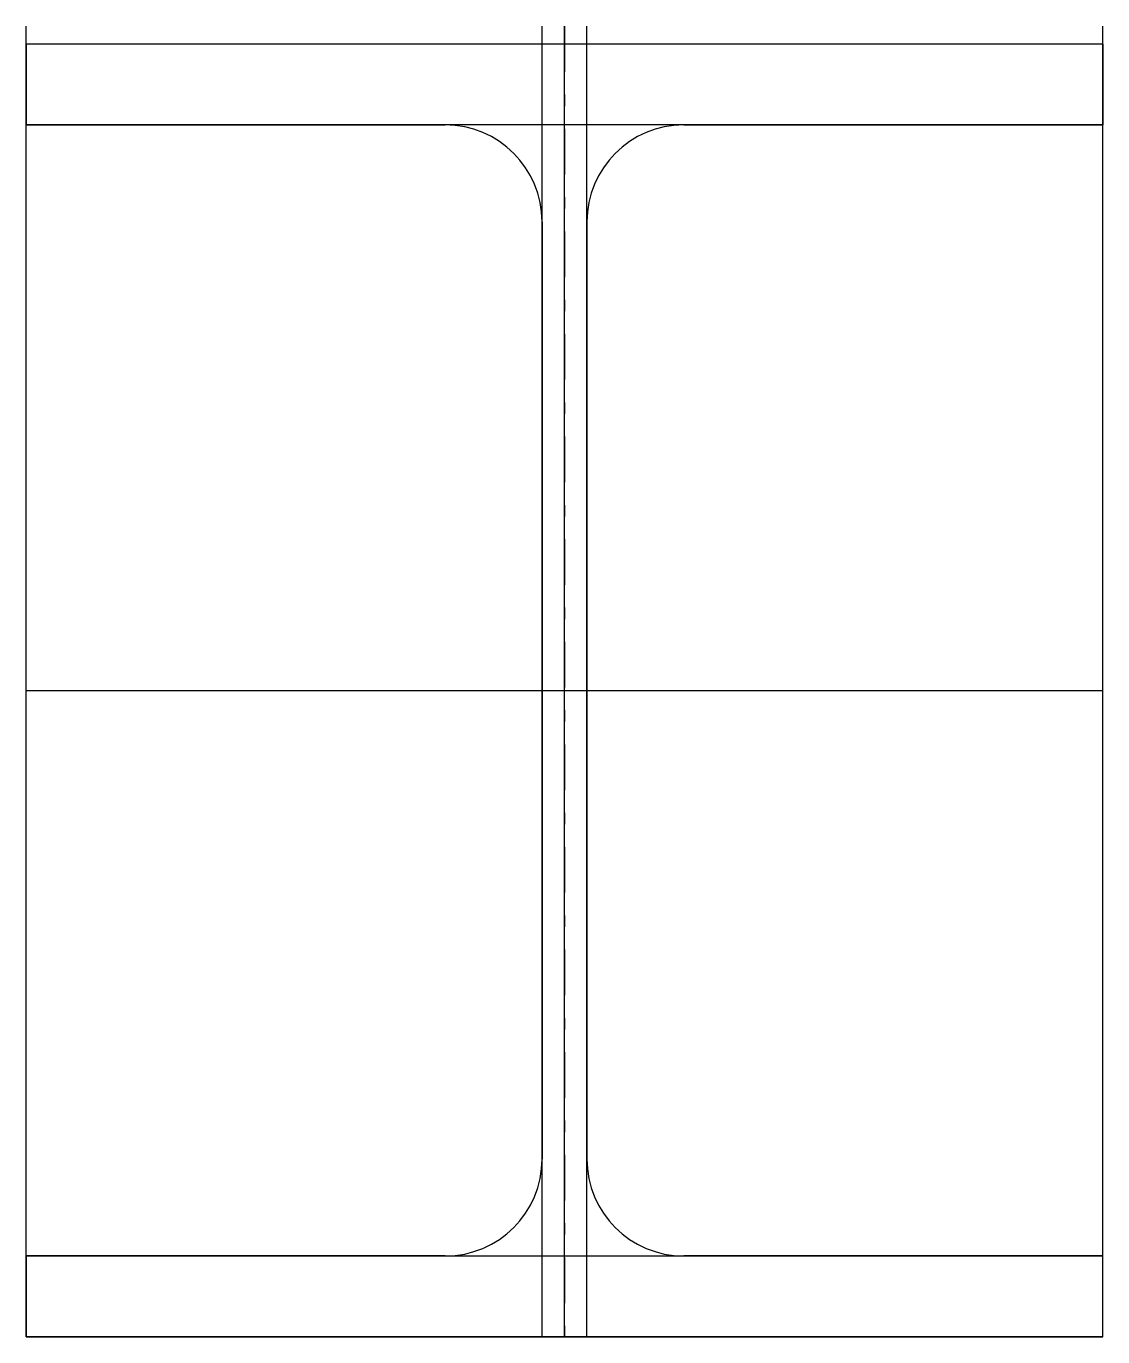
# Model space of a CAD drawing. Extents: x -150 to 150, y -180 to 185.
import ezdxf

# ---------------------------------------------------------------- set-up
doc = ezdxf.new("R2010")
doc.units = 0
doc.linetypes.add('CENTER', pattern=[28.575, 12.7, -6.35, 3.175, -6.35])
doc.layers.get('0').update_dxf_attribs({"linetype": 'CONTINUOUS'})

msp = doc.modelspace()

# ---------------------------------------------------------------- linework, layer by layer
at = {"linetype": 'CONTINUOUS'}
for p, q in [((-150, -180), (-150, 185)), ((-6.25, -180), (-6.25, 185)), ((0, -180), (0, 185)), ((6.25, -180), (6.25, 185)), ((150, -180), (150, 185)), ((150, 180), (-150, 180)), ((150, 180), (-150, 180)), ((-150, 180), (-150, 157.5)), ((150, 180), (-150, 180)), ((-150, 180), (-150, 157.5)), ((150, 157.5), (150, 180)), ((150, 180), (150, 157.5)), ((150, 157.5), (-150, 157.5)), ((-150, 157.5), (-33.25, 157.5)), ((-150, 157.5), (-33.25, 157.5)), ((33.25, 157.5), (150, 157.5)), ((150, 157.5), (33.25, 157.5)), ((-6.25, 130.5), (-6.25, -130.5)), ((-6.25, 130.5), (-6.25, -130.5)), ((6.25, -130.5), (6.25, 130.5)), ((6.25, 130.5), (6.25, -130.5)), ((-150, 0), (150, 0)), ((-150, 0), (150, 0)), ((-150, -157.5), (150, -157.5)), ((-33.25, -157.5), (-150, -157.5)), ((-150, -157.5), (-150, -180)), ((-150, -180), (-150, -157.5)), ((-150, -157.5), (-33.25, -157.5)), ((150, -157.5), (33.25, -157.5)), ((150, -157.5), (33.25, -157.5)), ((150, -180), (150, -157.5)), ((150, -180), (150, -157.5)), ((-150, -180), (150, -180)), ((-150, -180), (150, -180)), ((150, -180), (-150, -180))]:
    msp.add_line(p, q, dxfattribs=at)
at = {"linetype": 'CENTER'}
msp.add_line((0, 185), (0, -180), dxfattribs=at)
at = {"linetype": 'CONTINUOUS'}
for centre, start, end in [((-33.25, 130.5), 0, 90), ((-33.25, 130.5), 0, 90), ((33.25, 130.5), 90, 180), ((33.25, 130.5), 90, 180), ((-33.25, -130.5), 270, 0), ((-33.25, -130.5), 270, 0), ((33.25, -130.5), 180, 270), ((33.25, -130.5), 180, 270)]:
    msp.add_arc(centre, 27, start, end, dxfattribs=at)

doc.saveas('drawing.dxf')
